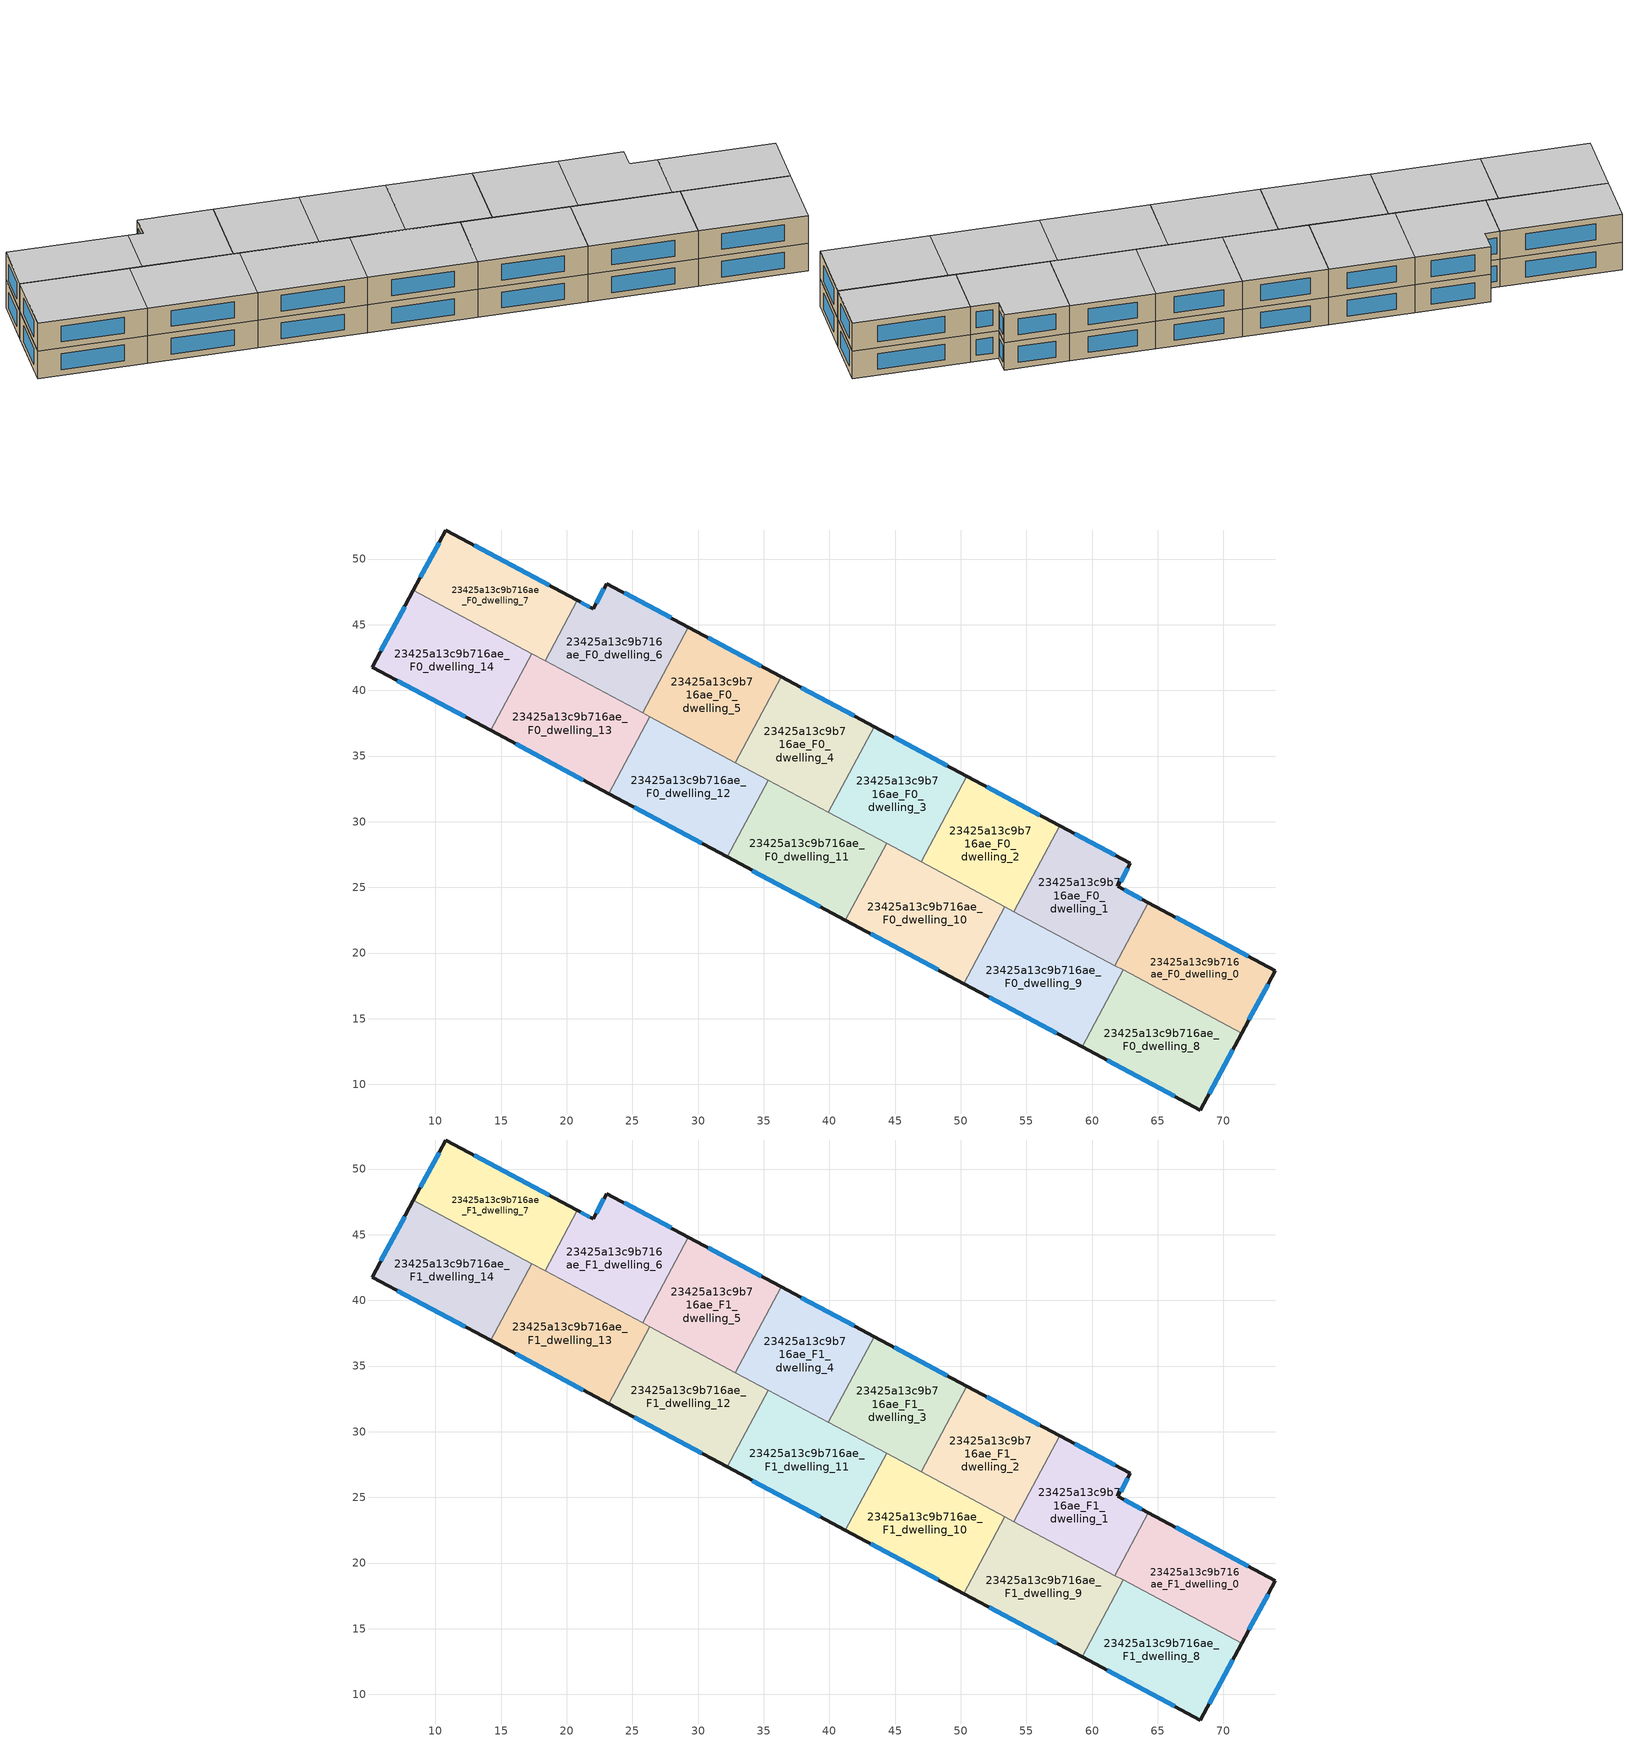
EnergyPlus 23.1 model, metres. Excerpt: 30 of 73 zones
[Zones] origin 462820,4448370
23425a13c9b716ae_F0_dwelling_0
 floor ground (EU_floor_Construction): 73.97,18.66 71.39,13.89 61.74,19.05 64.3,23.82 z0
 wall outside (EU_wall_Construction): 71.39,13.89 73.97,18.66 64.3,23.82 z0:3
 wall to 23425a13c9b716ae_F0_dwelling_1 (EU_wall_Construction): 64.3,23.82 61.74,19.05 z0:3
 wall to 23425a13c9b716ae_F0_dwelling_8 (EU_wall_Construction): 62.37,18.71 71.39,13.89 z0:3
 wall to 23425a13c9b716ae_F0_dwelling_9 (EU_wall_Construction): 61.75,19.05 62.37,18.71 z0:3
 window (EU_Window_Construction): 71.89,19.77 66.37,22.72 / 71.94,14.91 73.41,17.64 z0.64:2.36
23425a13c9b716ae_F0_dwelling_1
 floor ground (EU_floor_Construction): 62.91,26.82 61.97,25.07 64.3,23.82 61.74,19.05 54.05,23.16 57.54,29.69 z0
 wall outside (EU_wall_Construction): 64.3,23.82 61.97,25.07 62.91,26.82 57.54,29.69 z0:3
 wall to 23425a13c9b716ae_F0_dwelling_2 (EU_wall_Construction): 57.54,29.69 54.05,23.16 z0:3
 wall to 23425a13c9b716ae_F0_dwelling_9 (EU_wall_Construction): 54.05,23.16 61.74,19.05 z0:3
 window (EU_Window_Construction): 61.76,27.43 58.69,29.08 / 62.17,25.44 62.71,26.44 / 63.8,24.09 62.47,24.8 z0.64:2.36
23425a13c9b716ae_F0_dwelling_10
 floor ground (EU_floor_Construction): 53.36,23.53 50.23,17.68 41.22,22.5 44.35,28.35 z0
 wall outside (EU_wall_Construction): 41.22,22.5 50.23,17.68 z0:3
 wall to 23425a13c9b716ae_F0_dwelling_9 (EU_wall_Construction): 50.23,17.68 53.36,23.53 z0:3
 wall to 23425a13c9b716ae_F0_dwelling_11 (EU_wall_Construction): 44.35,28.35 41.22,22.5 z0:3
 wall to 23425a13c9b716ae_F0_dwelling_2 (EU_wall_Construction): 53.36,23.53 46.98,26.94 z0:3
 wall to 23425a13c9b716ae_F0_dwelling_3 (EU_wall_Construction): 46.98,26.94 44.35,28.35 z0:3
 window (EU_Window_Construction): 43.15,21.46 48.3,18.71 z0.64:2.36
23425a13c9b716ae_F0_dwelling_11
 floor ground (EU_floor_Construction): 44.35,28.35 41.22,22.5 32.21,27.32 35.34,33.17 z0
 wall outside (EU_wall_Construction): 32.21,27.32 41.22,22.5 z0:3
 wall to 23425a13c9b716ae_F0_dwelling_12 (EU_wall_Construction): 35.34,33.17 32.21,27.32 z0:3
 wall to 23425a13c9b716ae_F0_dwelling_4 (EU_wall_Construction): 39.92,30.72 35.34,33.17 z0:3
 wall to 23425a13c9b716ae_F0_dwelling_3 (EU_wall_Construction): 44.35,28.35 39.92,30.72 z0:3
 window (EU_Window_Construction): 34.14,26.28 39.29,23.53 z0.64:2.36
23425a13c9b716ae_F0_dwelling_12
 floor ground (EU_floor_Construction): 35.34,33.17 32.21,27.32 23.2,32.13 26.33,37.99 z0
 wall outside (EU_wall_Construction): 23.2,32.13 32.21,27.32 z0:3
 wall to 23425a13c9b716ae_F0_dwelling_13 (EU_wall_Construction): 26.33,37.99 23.2,32.13 z0:3
 wall to 23425a13c9b716ae_F0_dwelling_5 (EU_wall_Construction): 32.85,34.5 26.33,37.99 z0:3
 wall to 23425a13c9b716ae_F0_dwelling_4 (EU_wall_Construction): 35.34,33.17 32.85,34.5 z0:3
 window (EU_Window_Construction): 25.13,31.1 30.28,28.35 z0.64:2.36
23425a13c9b716ae_F0_dwelling_13
 floor ground (EU_floor_Construction): 26.33,37.99 23.2,32.13 14.19,36.95 17.32,42.8 z0
 wall outside (EU_wall_Construction): 14.19,36.95 23.2,32.13 z0:3
 wall to 23425a13c9b716ae_F0_dwelling_14 (EU_wall_Construction): 17.32,42.8 14.19,36.95 z0:3
 wall to 23425a13c9b716ae_F0_dwelling_6 (EU_wall_Construction): 25.78,38.28 18.35,42.25 z0:3
 wall to 23425a13c9b716ae_F0_dwelling_5 (EU_wall_Construction): 26.33,37.99 25.78,38.28 z0:3
 wall to 23425a13c9b716ae_F0_dwelling_7 (EU_wall_Construction): 18.35,42.25 17.32,42.8 z0:3
 window (EU_Window_Construction): 16.12,35.92 21.27,33.17 z0.64:2.36
23425a13c9b716ae_F0_dwelling_14
 floor ground (EU_floor_Construction): 17.32,42.8 14.19,36.95 5.17,41.78 8.32,47.62 z0
 wall outside (EU_wall_Construction): 8.32,47.62 5.17,41.78 14.19,36.95 z0:3
 wall to 23425a13c9b716ae_F0_dwelling_7 (EU_wall_Construction): 17.32,42.8 8.32,47.62 z0:3
 window (EU_Window_Construction): 7.1,40.74 12.26,37.99 / 7.65,46.37 5.85,43.03 z0.64:2.36
23425a13c9b716ae_F0_dwelling_2
 floor ground (EU_floor_Construction): 57.54,29.69 54.05,23.16 46.98,26.94 50.48,33.47 z0
 wall outside (EU_wall_Construction): 57.54,29.69 50.48,33.47 z0:3
 wall to 23425a13c9b716ae_F0_dwelling_3 (EU_wall_Construction): 50.48,33.47 46.98,26.94 z0:3
 wall to 23425a13c9b716ae_F0_dwelling_9 (EU_wall_Construction): 53.36,23.53 54.05,23.16 z0:3
 window (EU_Window_Construction): 56.03,30.5 51.99,32.66 z0.64:2.36
23425a13c9b716ae_F0_dwelling_3
 floor ground (EU_floor_Construction): 50.48,33.47 46.98,26.94 39.92,30.72 43.41,37.25 z0
 wall outside (EU_wall_Construction): 50.48,33.47 43.41,37.25 z0:3
 wall to 23425a13c9b716ae_F0_dwelling_4 (EU_wall_Construction): 43.41,37.25 39.92,30.72 z0:3
 window (EU_Window_Construction): 48.96,34.28 44.92,36.44 z0.64:2.36
23425a13c9b716ae_F0_dwelling_4
 floor ground (EU_floor_Construction): 43.41,37.25 39.92,30.72 32.85,34.5 36.34,41.03 z0
 wall outside (EU_wall_Construction): 43.41,37.25 36.34,41.03 z0:3
 wall to 23425a13c9b716ae_F0_dwelling_5 (EU_wall_Construction): 36.34,41.03 32.85,34.5 z0:3
 window (EU_Window_Construction): 41.89,38.06 37.85,40.22 z0.64:2.36
23425a13c9b716ae_F0_dwelling_5
 floor ground (EU_floor_Construction): 36.34,41.03 32.85,34.5 25.78,38.28 29.27,44.81 z0
 wall outside (EU_wall_Construction): 36.34,41.03 29.27,44.81 z0:3
 wall to 23425a13c9b716ae_F0_dwelling_6 (EU_wall_Construction): 29.27,44.81 25.78,38.28 z0:3
 window (EU_Window_Construction): 34.82,41.84 30.78,44 z0.64:2.36
23425a13c9b716ae_F0_dwelling_6
 floor ground (EU_floor_Construction): 29.27,44.81 25.78,38.28 18.35,42.25 20.82,46.85 22.02,46.21 23.05,48.14 z0
 wall outside (EU_wall_Construction): 29.27,44.81 23.05,48.14 22.02,46.21 20.82,46.85 z0:3
 wall to 23425a13c9b716ae_F0_dwelling_7 (EU_wall_Construction): 20.82,46.85 18.35,42.25 z0:3
 window (EU_Window_Construction): 21.76,46.35 21.07,46.72 / 22.83,47.72 22.24,46.62 / 27.94,45.52 24.38,47.42 z0.64:2.36
23425a13c9b716ae_F0_dwelling_7
 floor ground (EU_floor_Construction): 20.82,46.85 18.35,42.25 8.32,47.62 10.8,52.21 z0
 wall outside (EU_wall_Construction): 20.82,46.85 10.8,52.21 8.32,47.62 z0:3
 window (EU_Window_Construction): 10.27,51.23 8.85,48.6 / 18.67,48 12.95,51.07 z0.64:2.36
23425a13c9b716ae_F0_dwelling_8
 floor ground (EU_floor_Construction): 71.39,13.89 68.24,8.04 59.24,12.86 62.37,18.71 z0
 wall outside (EU_wall_Construction): 59.24,12.86 68.24,8.04 71.39,13.89 z0:3
 wall to 23425a13c9b716ae_F0_dwelling_9 (EU_wall_Construction): 62.37,18.71 59.24,12.86 z0:3
 window (EU_Window_Construction): 68.92,9.3 70.72,12.64 / 61.17,11.83 66.32,9.08 z0.64:2.36
23425a13c9b716ae_F0_dwelling_9
 floor ground (EU_floor_Construction): 62.37,18.71 59.24,12.86 50.23,17.68 53.36,23.53 z0
 wall outside (EU_wall_Construction): 50.23,17.68 59.24,12.86 z0:3
 window (EU_Window_Construction): 52.16,16.65 57.31,13.89 z0.64:2.36
23425a13c9b716ae_F1_dwelling_0
 floor to 23425a13c9b716ae_F0_dwelling_0 (EU_floor_Construction): 73.97,18.66 71.39,13.89 61.74,19.05 64.3,23.82 z3
 wall outside (EU_wall_Construction): 71.39,13.89 73.97,18.66 64.3,23.82 z3:6
 wall to 23425a13c9b716ae_F1_dwelling_1 (EU_wall_Construction): 64.3,23.82 61.74,19.05 z3:6
 wall to 23425a13c9b716ae_F1_dwelling_8 (EU_wall_Construction): 62.37,18.71 71.39,13.89 z3:6
 wall to 23425a13c9b716ae_F1_dwelling_9 (EU_wall_Construction): 61.75,19.05 62.37,18.71 z3:6
 window (EU_Window_Construction): 71.89,19.77 66.37,22.72 / 71.94,14.91 73.41,17.64 z3.64:5.36
 ceiling to 23425a13c9b716ae_F2_dwelling_0 (EU_floor_Construction): 71.39,13.89 73.97,18.66 64.3,23.82 61.74,19.05 z6
23425a13c9b716ae_F1_dwelling_1
 floor to 23425a13c9b716ae_F0_dwelling_1 (EU_floor_Construction): 62.91,26.82 61.97,25.07 64.3,23.82 61.74,19.05 54.05,23.16 57.54,29.69 z3
 wall outside (EU_wall_Construction): 64.3,23.82 61.97,25.07 62.91,26.82 57.54,29.69 z3:6
 wall to 23425a13c9b716ae_F1_dwelling_2 (EU_wall_Construction): 57.54,29.69 54.05,23.16 z3:6
 wall to 23425a13c9b716ae_F1_dwelling_9 (EU_wall_Construction): 54.05,23.16 61.74,19.05 z3:6
 window (EU_Window_Construction): 61.76,27.43 58.69,29.08 / 62.17,25.44 62.71,26.44 / 63.8,24.09 62.47,24.8 z3.64:5.36
 ceiling to 23425a13c9b716ae_F2_dwelling_1 (EU_floor_Construction): 61.74,19.05 64.3,23.82 61.97,25.07 62.91,26.82 57.54,29.69 54.05,23.16 z6
23425a13c9b716ae_F1_dwelling_10
 floor to 23425a13c9b716ae_F0_dwelling_10 (EU_floor_Construction): 53.36,23.53 50.23,17.68 41.22,22.5 44.35,28.35 z3
 wall outside (EU_wall_Construction): 41.22,22.5 50.23,17.68 z3:6
 wall to 23425a13c9b716ae_F1_dwelling_9 (EU_wall_Construction): 50.23,17.68 53.36,23.53 z3:6
 wall to 23425a13c9b716ae_F1_dwelling_11 (EU_wall_Construction): 44.35,28.35 41.22,22.5 z3:6
 wall to 23425a13c9b716ae_F1_dwelling_2 (EU_wall_Construction): 53.36,23.53 46.98,26.94 z3:6
 wall to 23425a13c9b716ae_F1_dwelling_3 (EU_wall_Construction): 46.98,26.94 44.35,28.35 z3:6
 window (EU_Window_Construction): 43.15,21.46 48.3,18.71 z3.64:5.36
 ceiling to 23425a13c9b716ae_F2_dwelling_10 (EU_floor_Construction): 50.23,17.68 53.36,23.53 44.35,28.35 41.22,22.5 z6
23425a13c9b716ae_F1_dwelling_11
 floor to 23425a13c9b716ae_F0_dwelling_11 (EU_floor_Construction): 44.35,28.35 41.22,22.5 32.21,27.32 35.34,33.17 z3
 wall outside (EU_wall_Construction): 32.21,27.32 41.22,22.5 z3:6
 wall to 23425a13c9b716ae_F1_dwelling_12 (EU_wall_Construction): 35.34,33.17 32.21,27.32 z3:6
 wall to 23425a13c9b716ae_F1_dwelling_4 (EU_wall_Construction): 39.92,30.72 35.34,33.17 z3:6
 wall to 23425a13c9b716ae_F1_dwelling_3 (EU_wall_Construction): 44.35,28.35 39.92,30.72 z3:6
 window (EU_Window_Construction): 34.14,26.28 39.29,23.53 z3.64:5.36
 ceiling to 23425a13c9b716ae_F2_dwelling_11 (EU_floor_Construction): 41.22,22.5 44.35,28.35 35.34,33.17 32.21,27.32 z6
23425a13c9b716ae_F1_dwelling_12
 floor to 23425a13c9b716ae_F0_dwelling_12 (EU_floor_Construction): 35.34,33.17 32.21,27.32 23.2,32.13 26.33,37.99 z3
 wall outside (EU_wall_Construction): 23.2,32.13 32.21,27.32 z3:6
 wall to 23425a13c9b716ae_F1_dwelling_13 (EU_wall_Construction): 26.33,37.99 23.2,32.13 z3:6
 wall to 23425a13c9b716ae_F1_dwelling_5 (EU_wall_Construction): 32.85,34.5 26.33,37.99 z3:6
 wall to 23425a13c9b716ae_F1_dwelling_4 (EU_wall_Construction): 35.34,33.17 32.85,34.5 z3:6
 window (EU_Window_Construction): 25.13,31.1 30.28,28.35 z3.64:5.36
 ceiling to 23425a13c9b716ae_F2_dwelling_12 (EU_floor_Construction): 32.21,27.32 35.34,33.17 26.33,37.99 23.2,32.13 z6
23425a13c9b716ae_F1_dwelling_13
 floor to 23425a13c9b716ae_F0_dwelling_13 (EU_floor_Construction): 26.33,37.99 23.2,32.13 14.19,36.95 17.32,42.8 z3
 wall outside (EU_wall_Construction): 14.19,36.95 23.2,32.13 z3:6
 wall to 23425a13c9b716ae_F1_dwelling_14 (EU_wall_Construction): 17.32,42.8 14.19,36.95 z3:6
 wall to 23425a13c9b716ae_F1_dwelling_6 (EU_wall_Construction): 25.78,38.28 18.35,42.25 z3:6
 wall to 23425a13c9b716ae_F1_dwelling_5 (EU_wall_Construction): 26.33,37.99 25.78,38.28 z3:6
 wall to 23425a13c9b716ae_F1_dwelling_7 (EU_wall_Construction): 18.35,42.25 17.32,42.8 z3:6
 window (EU_Window_Construction): 16.12,35.92 21.27,33.17 z3.64:5.36
 ceiling to 23425a13c9b716ae_F2_dwelling_13 (EU_floor_Construction): 23.2,32.13 26.33,37.99 17.32,42.8 14.19,36.95 z6
23425a13c9b716ae_F1_dwelling_14
 floor to 23425a13c9b716ae_F0_dwelling_14 (EU_floor_Construction): 17.32,42.8 14.19,36.95 5.17,41.78 8.32,47.62 z3
 wall outside (EU_wall_Construction): 8.32,47.62 5.17,41.78 14.19,36.95 z3:6
 wall to 23425a13c9b716ae_F1_dwelling_7 (EU_wall_Construction): 17.32,42.8 8.32,47.62 z3:6
 window (EU_Window_Construction): 7.1,40.74 12.26,37.99 / 7.65,46.37 5.85,43.03 z3.64:5.36
 ceiling to 23425a13c9b716ae_F2_dwelling_14 (EU_floor_Construction): 14.19,36.95 17.32,42.8 8.32,47.62 5.17,41.78 z6
23425a13c9b716ae_F1_dwelling_2
 floor to 23425a13c9b716ae_F0_dwelling_2 (EU_floor_Construction): 57.54,29.69 54.05,23.16 46.98,26.94 50.48,33.47 z3
 wall outside (EU_wall_Construction): 57.54,29.69 50.48,33.47 z3:6
 wall to 23425a13c9b716ae_F1_dwelling_3 (EU_wall_Construction): 50.48,33.47 46.98,26.94 z3:6
 wall to 23425a13c9b716ae_F1_dwelling_9 (EU_wall_Construction): 53.36,23.53 54.05,23.16 z3:6
 window (EU_Window_Construction): 56.03,30.5 51.99,32.66 z3.64:5.36
 ceiling to 23425a13c9b716ae_F2_dwelling_2 (EU_floor_Construction): 54.05,23.16 57.54,29.69 50.48,33.47 46.98,26.94 z6
23425a13c9b716ae_F1_dwelling_3
 floor to 23425a13c9b716ae_F0_dwelling_3 (EU_floor_Construction): 50.48,33.47 46.98,26.94 39.92,30.72 43.41,37.25 z3
 wall outside (EU_wall_Construction): 50.48,33.47 43.41,37.25 z3:6
 wall to 23425a13c9b716ae_F1_dwelling_4 (EU_wall_Construction): 43.41,37.25 39.92,30.72 z3:6
 window (EU_Window_Construction): 48.96,34.28 44.92,36.44 z3.64:5.36
 ceiling to 23425a13c9b716ae_F2_dwelling_3 (EU_floor_Construction): 46.98,26.94 50.48,33.47 43.41,37.25 39.92,30.72 z6
23425a13c9b716ae_F1_dwelling_4
 floor to 23425a13c9b716ae_F0_dwelling_4 (EU_floor_Construction): 43.41,37.25 39.92,30.72 32.85,34.5 36.34,41.03 z3
 wall outside (EU_wall_Construction): 43.41,37.25 36.34,41.03 z3:6
 wall to 23425a13c9b716ae_F1_dwelling_5 (EU_wall_Construction): 36.34,41.03 32.85,34.5 z3:6
 window (EU_Window_Construction): 41.89,38.06 37.85,40.22 z3.64:5.36
 ceiling to 23425a13c9b716ae_F2_dwelling_4 (EU_floor_Construction): 39.92,30.72 43.41,37.25 36.34,41.03 32.85,34.5 z6
23425a13c9b716ae_F1_dwelling_5
 floor to 23425a13c9b716ae_F0_dwelling_5 (EU_floor_Construction): 36.34,41.03 32.85,34.5 25.78,38.28 29.27,44.81 z3
 wall outside (EU_wall_Construction): 36.34,41.03 29.27,44.81 z3:6
 wall to 23425a13c9b716ae_F1_dwelling_6 (EU_wall_Construction): 29.27,44.81 25.78,38.28 z3:6
 window (EU_Window_Construction): 34.82,41.84 30.78,44 z3.64:5.36
 ceiling to 23425a13c9b716ae_F2_dwelling_5 (EU_floor_Construction): 32.85,34.5 36.34,41.03 29.27,44.81 25.78,38.28 z6
23425a13c9b716ae_F1_dwelling_6
 floor to 23425a13c9b716ae_F0_dwelling_6 (EU_floor_Construction): 29.27,44.81 25.78,38.28 18.35,42.25 20.82,46.85 22.02,46.21 23.05,48.14 z3
 wall outside (EU_wall_Construction): 29.27,44.81 23.05,48.14 22.02,46.21 20.82,46.85 z3:6
 wall to 23425a13c9b716ae_F1_dwelling_7 (EU_wall_Construction): 20.82,46.85 18.35,42.25 z3:6
 window (EU_Window_Construction): 21.76,46.35 21.07,46.72 / 22.83,47.72 22.24,46.62 / 27.94,45.52 24.38,47.42 z3.64:5.36
 ceiling to 23425a13c9b716ae_F2_dwelling_6 (EU_floor_Construction): 25.78,38.28 29.27,44.81 23.05,48.14 22.02,46.21 20.82,46.85 18.35,42.25 z6
23425a13c9b716ae_F1_dwelling_7
 floor to 23425a13c9b716ae_F0_dwelling_7 (EU_floor_Construction): 20.82,46.85 18.35,42.25 8.32,47.62 10.8,52.21 z3
 wall outside (EU_wall_Construction): 20.82,46.85 10.8,52.21 8.32,47.62 z3:6
 window (EU_Window_Construction): 10.27,51.23 8.85,48.6 / 18.67,48 12.95,51.07 z3.64:5.36
 ceiling to 23425a13c9b716ae_F2_dwelling_7 (EU_floor_Construction): 18.35,42.25 20.82,46.85 10.8,52.21 8.32,47.62 z6
23425a13c9b716ae_F1_dwelling_8
 floor to 23425a13c9b716ae_F0_dwelling_8 (EU_floor_Construction): 71.39,13.89 68.24,8.04 59.24,12.86 62.37,18.71 z3
 wall outside (EU_wall_Construction): 59.24,12.86 68.24,8.04 71.39,13.89 z3:6
 wall to 23425a13c9b716ae_F1_dwelling_9 (EU_wall_Construction): 62.37,18.71 59.24,12.86 z3:6
 window (EU_Window_Construction): 68.92,9.3 70.72,12.64 / 61.17,11.83 66.32,9.08 z3.64:5.36
 ceiling to 23425a13c9b716ae_F2_dwelling_8 (EU_floor_Construction): 68.24,8.04 71.39,13.89 62.37,18.71 59.24,12.86 z6
23425a13c9b716ae_F1_dwelling_9
 floor to 23425a13c9b716ae_F0_dwelling_9 (EU_floor_Construction): 62.37,18.71 59.24,12.86 50.23,17.68 53.36,23.53 z3
 wall outside (EU_wall_Construction): 50.23,17.68 59.24,12.86 z3:6
 window (EU_Window_Construction): 52.16,16.65 57.31,13.89 z3.64:5.36
 ceiling to 23425a13c9b716ae_F2_dwelling_9 (EU_floor_Construction): 59.24,12.86 62.37,18.71 53.36,23.53 50.23,17.68 z6
[Building]
EU S2 Campaign: North Axis=0; Terrain=City; Solar Distribution=FullExterior
[Site:Location]
Yerevan-Zvartnots.Intl.AP: Latitude=40.15; Longitude=44.383; Time Zone=4; Elevation=854
[SizingPeriod:WeatherFileDays]
AnnualSizingPeriod: Begin Month=1; Begin Day of Month=1; End Month=12; End Day of Month=31; Day of Week for Start Day=Monday; Use Weather File Daylight Saving Period=No; Use Weather File Rain and Snow Indicators=No
[MATERIAL]
EU_InternalMass_Material: Roughness=MediumRough; Thickness=0.1; Conductivity=1; Density=1800; Specific Heat=900; Thermal Absorptance=0.9; Solar Absorptance=0.7; Visible Absorptance=0.7
[MATERIAL:NOMASS] Roughness=MediumRough; Thermal Absorptance=0.9; Solar Absorptance=0.7; Visible Absorptance=0.7
Name | Thermal Resistance
EU_wall_NoMass | 1.05043
EU_floor_NoMass | 0.478065
[WINDOWMATERIAL:SIMPLEGLAZINGSYSTEM]
EU_Window_SimpleGlazing: UFactor=2.5566; Solar Heat Gain Coefficient=0.75; Visible Transmittance=0.75
[CONSTRUCTION]
EU_wall_Construction: EU_wall_NoMass
EU_floor_Construction: EU_floor_NoMass
EU_Window_Construction: EU_Window_SimpleGlazing
EU_InternalMass_Construction: EU_InternalMass_Material
[ZONE] Type=1; Multiplier=1; Ceiling Height=autocalculate; Floor Area=autocalculate; Part of Total Floor Area=Yes
Name | Volume
23425a13c9b716ae_F0_dwelling_0; 23425a13c9b716ae_F1_dwelling_0 | 178.02
23425a13c9b716ae_F0_dwelling_1; 23425a13c9b716ae_F1_dwelling_1 | 178.022
23425a13c9b716ae_F0_dwelling_10; 23425a13c9b716ae_F1_dwelling_10 | 203.457
23425a13c9b716ae_F0_dwelling_11; 23425a13c9b716ae_F1_dwelling_11 | 203.455
23425a13c9b716ae_F0_dwelling_12; 23425a13c9b716ae_F1_dwelling_12 | 203.446
23425a13c9b716ae_F0_dwelling_13; 23425a13c9b716ae_F1_dwelling_13; 23425a13c9b716ae_F0_dwelling_9; 23425a13c9b716ae_F1_dwelling_9 | 203.439
23425a13c9b716ae_F0_dwelling_14; 23425a13c9b716ae_F1_dwelling_14 | 203.432
23425a13c9b716ae_F0_dwelling_2; 23425a13c9b716ae_F1_dwelling_2 | 178.04
23425a13c9b716ae_F0_dwelling_3; 23425a13c9b716ae_F1_dwelling_3 | 178.039
23425a13c9b716ae_F0_dwelling_4; 23425a13c9b716ae_F1_dwelling_4; 23425a13c9b716ae_F0_dwelling_5; 23425a13c9b716ae_F1_dwelling_5 | 178.027
23425a13c9b716ae_F0_dwelling_6; 23425a13c9b716ae_F1_dwelling_6 | 178.029
23425a13c9b716ae_F0_dwelling_7; 23425a13c9b716ae_F1_dwelling_7 | 178.026
23425a13c9b716ae_F0_dwelling_8; 23425a13c9b716ae_F1_dwelling_8 | 203.423
[INTERNALMASS] Construction=EU_InternalMass_Construction
Name | Zone or ZoneList | Surface Area
23425a13c9b716ae_F0_dwelling_0_EU_InternalMass | 23425a13c9b716ae_F0_dwelling_0 | 59.34
23425a13c9b716ae_F0_dwelling_1_EU_InternalMass | 23425a13c9b716ae_F0_dwelling_1 | 59.3409
23425a13c9b716ae_F0_dwelling_2_EU_InternalMass | 23425a13c9b716ae_F0_dwelling_2 | 59.3467
23425a13c9b716ae_F0_dwelling_3_EU_InternalMass | 23425a13c9b716ae_F0_dwelling_3 | 59.3463
23425a13c9b716ae_F0_dwelling_4_EU_InternalMass | 23425a13c9b716ae_F0_dwelling_4 | 59.3424
23425a13c9b716ae_F0_dwelling_5_EU_InternalMass | 23425a13c9b716ae_F0_dwelling_5 | 59.3424
23425a13c9b716ae_F0_dwelling_6_EU_InternalMass | 23425a13c9b716ae_F0_dwelling_6 | 59.3433
23425a13c9b716ae_F0_dwelling_7_EU_InternalMass | 23425a13c9b716ae_F0_dwelling_7 | 59.342
23425a13c9b716ae_F0_dwelling_8_EU_InternalMass | 23425a13c9b716ae_F0_dwelling_8 | 67.8078
23425a13c9b716ae_F0_dwelling_9_EU_InternalMass | 23425a13c9b716ae_F0_dwelling_9 | 67.8129
23425a13c9b716ae_F0_dwelling_10_EU_InternalMass | 23425a13c9b716ae_F0_dwelling_10 | 67.819
23425a13c9b716ae_F0_dwelling_11_EU_InternalMass | 23425a13c9b716ae_F0_dwelling_11 | 67.8183
23425a13c9b716ae_F0_dwelling_12_EU_InternalMass | 23425a13c9b716ae_F0_dwelling_12 | 67.8153
23425a13c9b716ae_F0_dwelling_13_EU_InternalMass | 23425a13c9b716ae_F0_dwelling_13 | 67.8129
23425a13c9b716ae_F0_dwelling_14_EU_InternalMass | 23425a13c9b716ae_F0_dwelling_14 | 67.8107
23425a13c9b716ae_F1_dwelling_0_EU_InternalMass | 23425a13c9b716ae_F1_dwelling_0 | 59.34
23425a13c9b716ae_F1_dwelling_1_EU_InternalMass | 23425a13c9b716ae_F1_dwelling_1 | 59.3409
23425a13c9b716ae_F1_dwelling_2_EU_InternalMass | 23425a13c9b716ae_F1_dwelling_2 | 59.3467
23425a13c9b716ae_F1_dwelling_3_EU_InternalMass | 23425a13c9b716ae_F1_dwelling_3 | 59.3463
23425a13c9b716ae_F1_dwelling_4_EU_InternalMass | 23425a13c9b716ae_F1_dwelling_4 | 59.3424
23425a13c9b716ae_F1_dwelling_5_EU_InternalMass | 23425a13c9b716ae_F1_dwelling_5 | 59.3424
23425a13c9b716ae_F1_dwelling_6_EU_InternalMass | 23425a13c9b716ae_F1_dwelling_6 | 59.3433
23425a13c9b716ae_F1_dwelling_7_EU_InternalMass | 23425a13c9b716ae_F1_dwelling_7 | 59.342
23425a13c9b716ae_F1_dwelling_8_EU_InternalMass | 23425a13c9b716ae_F1_dwelling_8 | 67.8078
23425a13c9b716ae_F1_dwelling_9_EU_InternalMass | 23425a13c9b716ae_F1_dwelling_9 | 67.8129
23425a13c9b716ae_F1_dwelling_10_EU_InternalMass | 23425a13c9b716ae_F1_dwelling_10 | 67.819
23425a13c9b716ae_F1_dwelling_11_EU_InternalMass | 23425a13c9b716ae_F1_dwelling_11 | 67.8183
23425a13c9b716ae_F1_dwelling_12_EU_InternalMass | 23425a13c9b716ae_F1_dwelling_12 | 67.8153
23425a13c9b716ae_F1_dwelling_13_EU_InternalMass | 23425a13c9b716ae_F1_dwelling_13 | 67.8129
23425a13c9b716ae_F1_dwelling_14_EU_InternalMass | 23425a13c9b716ae_F1_dwelling_14 | 67.8107
[OTHEREQUIPMENT] Fuel Type=Electricity; Design Level Calculation Method=Watts/Area; Power per Zone Floor Area=1; Fraction Latent=0; Fraction Radiant=0; Fraction Lost=0; Carbon Dioxide Generation Rate=0; EndUse Subcategory=EU_Step8_InternalGains
Name | Zone or ZoneList or Space or SpaceList | Schedule
EU_Step8_InternalGain_23425a13c9b716ae_F0_dwelling_0_f000 | 23425a13c9b716ae_F0_dwelling_0 | EU_Step8_GainSchedule_23425a13c9b716ae_F0_dwelling_0_f000
EU_Step8_InternalGain_23425a13c9b716ae_F0_dwelling_1_f000 | 23425a13c9b716ae_F0_dwelling_1 | EU_Step8_GainSchedule_23425a13c9b716ae_F0_dwelling_1_f000
EU_Step8_InternalGain_23425a13c9b716ae_F0_dwelling_2_f000 | 23425a13c9b716ae_F0_dwelling_2 | EU_Step8_GainSchedule_23425a13c9b716ae_F0_dwelling_2_f000
EU_Step8_InternalGain_23425a13c9b716ae_F0_dwelling_3_f000 | 23425a13c9b716ae_F0_dwelling_3 | EU_Step8_GainSchedule_23425a13c9b716ae_F0_dwelling_3_f000
EU_Step8_InternalGain_23425a13c9b716ae_F0_dwelling_4_f000 | 23425a13c9b716ae_F0_dwelling_4 | EU_Step8_GainSchedule_23425a13c9b716ae_F0_dwelling_4_f000
EU_Step8_InternalGain_23425a13c9b716ae_F0_dwelling_5_f000 | 23425a13c9b716ae_F0_dwelling_5 | EU_Step8_GainSchedule_23425a13c9b716ae_F0_dwelling_5_f000
EU_Step8_InternalGain_23425a13c9b716ae_F0_dwelling_6_f000 | 23425a13c9b716ae_F0_dwelling_6 | EU_Step8_GainSchedule_23425a13c9b716ae_F0_dwelling_6_f000
EU_Step8_InternalGain_23425a13c9b716ae_F0_dwelling_7_f000 | 23425a13c9b716ae_F0_dwelling_7 | EU_Step8_GainSchedule_23425a13c9b716ae_F0_dwelling_7_f000
EU_Step8_InternalGain_23425a13c9b716ae_F0_dwelling_8_f000 | 23425a13c9b716ae_F0_dwelling_8 | EU_Step8_GainSchedule_23425a13c9b716ae_F0_dwelling_8_f000
EU_Step8_InternalGain_23425a13c9b716ae_F0_dwelling_9_f000 | 23425a13c9b716ae_F0_dwelling_9 | EU_Step8_GainSchedule_23425a13c9b716ae_F0_dwelling_9_f000
EU_Step8_InternalGain_23425a13c9b716ae_F0_dwelling_10_f000 | 23425a13c9b716ae_F0_dwelling_10 | EU_Step8_GainSchedule_23425a13c9b716ae_F0_dwelling_10_f000
EU_Step8_InternalGain_23425a13c9b716ae_F0_dwelling_11_f000 | 23425a13c9b716ae_F0_dwelling_11 | EU_Step8_GainSchedule_23425a13c9b716ae_F0_dwelling_11_f000
EU_Step8_InternalGain_23425a13c9b716ae_F0_dwelling_12_f000 | 23425a13c9b716ae_F0_dwelling_12 | EU_Step8_GainSchedule_23425a13c9b716ae_F0_dwelling_12_f000
EU_Step8_InternalGain_23425a13c9b716ae_F0_dwelling_13_f000 | 23425a13c9b716ae_F0_dwelling_13 | EU_Step8_GainSchedule_23425a13c9b716ae_F0_dwelling_13_f000
EU_Step8_InternalGain_23425a13c9b716ae_F0_dwelling_14_f000 | 23425a13c9b716ae_F0_dwelling_14 | EU_Step8_GainSchedule_23425a13c9b716ae_F0_dwelling_14_f000
EU_Step8_InternalGain_23425a13c9b716ae_F1_dwelling_0_f000 | 23425a13c9b716ae_F1_dwelling_0 | EU_Step8_GainSchedule_23425a13c9b716ae_F1_dwelling_0_f000
EU_Step8_InternalGain_23425a13c9b716ae_F1_dwelling_1_f000 | 23425a13c9b716ae_F1_dwelling_1 | EU_Step8_GainSchedule_23425a13c9b716ae_F1_dwelling_1_f000
EU_Step8_InternalGain_23425a13c9b716ae_F1_dwelling_2_f000 | 23425a13c9b716ae_F1_dwelling_2 | EU_Step8_GainSchedule_23425a13c9b716ae_F1_dwelling_2_f000
EU_Step8_InternalGain_23425a13c9b716ae_F1_dwelling_3_f000 | 23425a13c9b716ae_F1_dwelling_3 | EU_Step8_GainSchedule_23425a13c9b716ae_F1_dwelling_3_f000
EU_Step8_InternalGain_23425a13c9b716ae_F1_dwelling_4_f000 | 23425a13c9b716ae_F1_dwelling_4 | EU_Step8_GainSchedule_23425a13c9b716ae_F1_dwelling_4_f000
EU_Step8_InternalGain_23425a13c9b716ae_F1_dwelling_5_f000 | 23425a13c9b716ae_F1_dwelling_5 | EU_Step8_GainSchedule_23425a13c9b716ae_F1_dwelling_5_f000
EU_Step8_InternalGain_23425a13c9b716ae_F1_dwelling_6_f000 | 23425a13c9b716ae_F1_dwelling_6 | EU_Step8_GainSchedule_23425a13c9b716ae_F1_dwelling_6_f000
EU_Step8_InternalGain_23425a13c9b716ae_F1_dwelling_7_f000 | 23425a13c9b716ae_F1_dwelling_7 | EU_Step8_GainSchedule_23425a13c9b716ae_F1_dwelling_7_f000
EU_Step8_InternalGain_23425a13c9b716ae_F1_dwelling_8_f000 | 23425a13c9b716ae_F1_dwelling_8 | EU_Step8_GainSchedule_23425a13c9b716ae_F1_dwelling_8_f000
EU_Step8_InternalGain_23425a13c9b716ae_F1_dwelling_9_f000 | 23425a13c9b716ae_F1_dwelling_9 | EU_Step8_GainSchedule_23425a13c9b716ae_F1_dwelling_9_f000
EU_Step8_InternalGain_23425a13c9b716ae_F1_dwelling_10_f000 | 23425a13c9b716ae_F1_dwelling_10 | EU_Step8_GainSchedule_23425a13c9b716ae_F1_dwelling_10_f000
EU_Step8_InternalGain_23425a13c9b716ae_F1_dwelling_11_f000 | 23425a13c9b716ae_F1_dwelling_11 | EU_Step8_GainSchedule_23425a13c9b716ae_F1_dwelling_11_f000
EU_Step8_InternalGain_23425a13c9b716ae_F1_dwelling_12_f000 | 23425a13c9b716ae_F1_dwelling_12 | EU_Step8_GainSchedule_23425a13c9b716ae_F1_dwelling_12_f000
EU_Step8_InternalGain_23425a13c9b716ae_F1_dwelling_13_f000 | 23425a13c9b716ae_F1_dwelling_13 | EU_Step8_GainSchedule_23425a13c9b716ae_F1_dwelling_13_f000
EU_Step8_InternalGain_23425a13c9b716ae_F1_dwelling_14_f000 | 23425a13c9b716ae_F1_dwelling_14 | EU_Step8_GainSchedule_23425a13c9b716ae_F1_dwelling_14_f000
[ZONEVENTILATION:DESIGNFLOWRATE] Schedule=EU_AlwaysOn; Design Flow Rate Calculation Method=AirChanges/Hour; Air Changes per Hour=0.557805; Ventilation Type=Natural; Fan Pressure Rise=0; Fan Total Efficiency=1; Constant Term Coefficient=1; Temperature Term Coefficient=0; Velocity Term Coefficient=0; Velocity Squared Term Coefficient=0; Minimum Indoor Temperature=-100; Maximum Indoor Temperature=100; Delta Temperature=-100; Minimum Outdoor Temperature=-100; Maximum Outdoor Temperature=100; Maximum Wind Speed=40
Name | Zone or ZoneList or Space or SpaceList
EU_ConstantAir_23425a13c9b716ae_F0_dwelling_0 | 23425a13c9b716ae_F0_dwelling_0
EU_ConstantAir_23425a13c9b716ae_F0_dwelling_1 | 23425a13c9b716ae_F0_dwelling_1
EU_ConstantAir_23425a13c9b716ae_F0_dwelling_2 | 23425a13c9b716ae_F0_dwelling_2
EU_ConstantAir_23425a13c9b716ae_F0_dwelling_3 | 23425a13c9b716ae_F0_dwelling_3
EU_ConstantAir_23425a13c9b716ae_F0_dwelling_4 | 23425a13c9b716ae_F0_dwelling_4
EU_ConstantAir_23425a13c9b716ae_F0_dwelling_5 | 23425a13c9b716ae_F0_dwelling_5
EU_ConstantAir_23425a13c9b716ae_F0_dwelling_6 | 23425a13c9b716ae_F0_dwelling_6
EU_ConstantAir_23425a13c9b716ae_F0_dwelling_7 | 23425a13c9b716ae_F0_dwelling_7
EU_ConstantAir_23425a13c9b716ae_F0_dwelling_8 | 23425a13c9b716ae_F0_dwelling_8
EU_ConstantAir_23425a13c9b716ae_F0_dwelling_9 | 23425a13c9b716ae_F0_dwelling_9
EU_ConstantAir_23425a13c9b716ae_F0_dwelling_10 | 23425a13c9b716ae_F0_dwelling_10
EU_ConstantAir_23425a13c9b716ae_F0_dwelling_11 | 23425a13c9b716ae_F0_dwelling_11
EU_ConstantAir_23425a13c9b716ae_F0_dwelling_12 | 23425a13c9b716ae_F0_dwelling_12
EU_ConstantAir_23425a13c9b716ae_F0_dwelling_13 | 23425a13c9b716ae_F0_dwelling_13
EU_ConstantAir_23425a13c9b716ae_F0_dwelling_14 | 23425a13c9b716ae_F0_dwelling_14
EU_ConstantAir_23425a13c9b716ae_F1_dwelling_0 | 23425a13c9b716ae_F1_dwelling_0
EU_ConstantAir_23425a13c9b716ae_F1_dwelling_1 | 23425a13c9b716ae_F1_dwelling_1
EU_ConstantAir_23425a13c9b716ae_F1_dwelling_2 | 23425a13c9b716ae_F1_dwelling_2
EU_ConstantAir_23425a13c9b716ae_F1_dwelling_3 | 23425a13c9b716ae_F1_dwelling_3
EU_ConstantAir_23425a13c9b716ae_F1_dwelling_4 | 23425a13c9b716ae_F1_dwelling_4
EU_ConstantAir_23425a13c9b716ae_F1_dwelling_5 | 23425a13c9b716ae_F1_dwelling_5
EU_ConstantAir_23425a13c9b716ae_F1_dwelling_6 | 23425a13c9b716ae_F1_dwelling_6
EU_ConstantAir_23425a13c9b716ae_F1_dwelling_7 | 23425a13c9b716ae_F1_dwelling_7
EU_ConstantAir_23425a13c9b716ae_F1_dwelling_8 | 23425a13c9b716ae_F1_dwelling_8
EU_ConstantAir_23425a13c9b716ae_F1_dwelling_9 | 23425a13c9b716ae_F1_dwelling_9
EU_ConstantAir_23425a13c9b716ae_F1_dwelling_10 | 23425a13c9b716ae_F1_dwelling_10
EU_ConstantAir_23425a13c9b716ae_F1_dwelling_11 | 23425a13c9b716ae_F1_dwelling_11
EU_ConstantAir_23425a13c9b716ae_F1_dwelling_12 | 23425a13c9b716ae_F1_dwelling_12
EU_ConstantAir_23425a13c9b716ae_F1_dwelling_13 | 23425a13c9b716ae_F1_dwelling_13
EU_ConstantAir_23425a13c9b716ae_F1_dwelling_14 | 23425a13c9b716ae_F1_dwelling_14
[HVACTEMPLATE:THERMOSTAT] Constant Heating Setpoint=20; Constant Cooling Setpoint=50
EU_HeatOnly_23425a13c9b716ae_F0_dwelling_0; EU_HeatOnly_23425a13c9b716ae_F0_dwelling_1; EU_HeatOnly_23425a13c9b716ae_F0_dwelling_2; EU_HeatOnly_23425a13c9b716ae_F0_dwelling_3; EU_HeatOnly_23425a13c9b716ae_F0_dwelling_4; EU_HeatOnly_23425a13c9b716ae_F0_dwelling_5; EU_HeatOnly_23425a13c9b716ae_F0_dwelling_6; EU_HeatOnly_23425a13c9b716ae_F0_dwelling_7; EU_HeatOnly_23425a13c9b716ae_F0_dwelling_8; EU_HeatOnly_23425a13c9b716ae_F0_dwelling_9; EU_HeatOnly_23425a13c9b716ae_F0_dwelling_10; EU_HeatOnly_23425a13c9b716ae_F0_dwelling_11; EU_HeatOnly_23425a13c9b716ae_F0_dwelling_12; EU_HeatOnly_23425a13c9b716ae_F0_dwelling_13; EU_HeatOnly_23425a13c9b716ae_F0_dwelling_14; EU_HeatOnly_23425a13c9b716ae_F1_dwelling_0; EU_HeatOnly_23425a13c9b716ae_F1_dwelling_1; EU_HeatOnly_23425a13c9b716ae_F1_dwelling_2; EU_HeatOnly_23425a13c9b716ae_F1_dwelling_3; EU_HeatOnly_23425a13c9b716ae_F1_dwelling_4; EU_HeatOnly_23425a13c9b716ae_F1_dwelling_5; EU_HeatOnly_23425a13c9b716ae_F1_dwelling_6; EU_HeatOnly_23425a13c9b716ae_F1_dwelling_7; EU_HeatOnly_23425a13c9b716ae_F1_dwelling_8; EU_HeatOnly_23425a13c9b716ae_F1_dwelling_9; EU_HeatOnly_23425a13c9b716ae_F1_dwelling_10; EU_HeatOnly_23425a13c9b716ae_F1_dwelling_11; EU_HeatOnly_23425a13c9b716ae_F1_dwelling_12; EU_HeatOnly_23425a13c9b716ae_F1_dwelling_13; EU_HeatOnly_23425a13c9b716ae_F1_dwelling_14; EU_HeatOnly_23425a13c9b716ae_F2_dwelling_0; EU_HeatOnly_23425a13c9b716ae_F2_dwelling_1; EU_HeatOnly_23425a13c9b716ae_F2_dwelling_2; EU_HeatOnly_23425a13c9b716ae_F2_dwelling_3; EU_HeatOnly_23425a13c9b716ae_F2_dwelling_4; EU_HeatOnly_23425a13c9b716ae_F2_dwelling_5; EU_HeatOnly_23425a13c9b716ae_F2_dwelling_6; EU_HeatOnly_23425a13c9b716ae_F2_dwelling_7; EU_HeatOnly_23425a13c9b716ae_F2_dwelling_8; EU_HeatOnly_23425a13c9b716ae_F2_dwelling_9; EU_HeatOnly_23425a13c9b716ae_F2_dwelling_10; EU_HeatOnly_23425a13c9b716ae_F2_dwelling_11; EU_HeatOnly_23425a13c9b716ae_F2_dwelling_12; EU_HeatOnly_23425a13c9b716ae_F2_dwelling_13; EU_HeatOnly_23425a13c9b716ae_F2_dwelling_14; EU_HeatOnly_23425a13c9b716ae_F3_dwelling_0; EU_HeatOnly_23425a13c9b716ae_F3_dwelling_1; EU_HeatOnly_23425a13c9b716ae_F3_dwelling_2; EU_HeatOnly_23425a13c9b716ae_F3_dwelling_3; EU_HeatOnly_23425a13c9b716ae_F3_dwelling_4; EU_HeatOnly_23425a13c9b716ae_F3_dwelling_5; EU_HeatOnly_23425a13c9b716ae_F3_dwelling_6; EU_HeatOnly_23425a13c9b716ae_F3_dwelling_7; EU_HeatOnly_23425a13c9b716ae_F3_dwelling_8; EU_HeatOnly_23425a13c9b716ae_F3_dwelling_9; EU_HeatOnly_23425a13c9b716ae_F3_dwelling_10; EU_HeatOnly_23425a13c9b716ae_F3_dwelling_11; EU_HeatOnly_23425a13c9b716ae_F3_dwelling_12; EU_HeatOnly_23425a13c9b716ae_F3_dwelling_13; EU_HeatOnly_23425a13c9b716ae_F4_dwelling_0; EU_HeatOnly_23425a13c9b716ae_F4_dwelling_1; EU_HeatOnly_23425a13c9b716ae_F4_dwelling_2; EU_HeatOnly_23425a13c9b716ae_F4_dwelling_3; EU_HeatOnly_23425a13c9b716ae_F4_dwelling_4; EU_HeatOnly_23425a13c9b716ae_F4_dwelling_5; EU_HeatOnly_23425a13c9b716ae_F4_dwelling_6
[HVACTEMPLATE:ZONE:IDEALLOADSAIRSYSTEM] System Availability Schedule=EU_AlwaysOn; Maximum Heating Supply Air Temperature=50; Minimum Cooling Supply Air Temperature=13; Maximum Heating Supply Air Humidity Ratio=0.0156; Minimum Cooling Supply Air Humidity Ratio=0.0077; Heating Limit=NoLimit; Cooling Limit=NoLimit; Heating Availability Schedule=EU_AlwaysOn; Cooling Availability Schedule=EU_CoolingOff; Dehumidification Control Type=ConstantSensibleHeatRatio; Cooling Sensible Heat Ratio=0.7; Dehumidification Setpoint=60; Humidification Control Type=None; Humidification Setpoint=30; Outdoor Air Method=None; Outdoor Air Flow Rate per Person=0.00944; Outdoor Air Flow Rate per Zone Floor Area=0; Outdoor Air Flow Rate per Zone=0; Demand Controlled Ventilation Type=None; Outdoor Air Economizer Type=NoEconomizer; Heat Recovery Type=None; Sensible Heat Recovery Effectiveness=0.7; Latent Heat Recovery Effectiveness=0.65
Name | Template Thermostat
23425a13c9b716ae_F0_dwelling_0 | EU_HeatOnly_23425a13c9b716ae_F0_dwelling_0
23425a13c9b716ae_F0_dwelling_1 | EU_HeatOnly_23425a13c9b716ae_F0_dwelling_1
23425a13c9b716ae_F0_dwelling_2 | EU_HeatOnly_23425a13c9b716ae_F0_dwelling_2
23425a13c9b716ae_F0_dwelling_3 | EU_HeatOnly_23425a13c9b716ae_F0_dwelling_3
23425a13c9b716ae_F0_dwelling_4 | EU_HeatOnly_23425a13c9b716ae_F0_dwelling_4
23425a13c9b716ae_F0_dwelling_5 | EU_HeatOnly_23425a13c9b716ae_F0_dwelling_5
23425a13c9b716ae_F0_dwelling_6 | EU_HeatOnly_23425a13c9b716ae_F0_dwelling_6
23425a13c9b716ae_F0_dwelling_7 | EU_HeatOnly_23425a13c9b716ae_F0_dwelling_7
23425a13c9b716ae_F0_dwelling_8 | EU_HeatOnly_23425a13c9b716ae_F0_dwelling_8
23425a13c9b716ae_F0_dwelling_9 | EU_HeatOnly_23425a13c9b716ae_F0_dwelling_9
23425a13c9b716ae_F0_dwelling_10 | EU_HeatOnly_23425a13c9b716ae_F0_dwelling_10
23425a13c9b716ae_F0_dwelling_11 | EU_HeatOnly_23425a13c9b716ae_F0_dwelling_11
23425a13c9b716ae_F0_dwelling_12 | EU_HeatOnly_23425a13c9b716ae_F0_dwelling_12
23425a13c9b716ae_F0_dwelling_13 | EU_HeatOnly_23425a13c9b716ae_F0_dwelling_13
23425a13c9b716ae_F0_dwelling_14 | EU_HeatOnly_23425a13c9b716ae_F0_dwelling_14
23425a13c9b716ae_F1_dwelling_0 | EU_HeatOnly_23425a13c9b716ae_F1_dwelling_0
23425a13c9b716ae_F1_dwelling_1 | EU_HeatOnly_23425a13c9b716ae_F1_dwelling_1
23425a13c9b716ae_F1_dwelling_2 | EU_HeatOnly_23425a13c9b716ae_F1_dwelling_2
23425a13c9b716ae_F1_dwelling_3 | EU_HeatOnly_23425a13c9b716ae_F1_dwelling_3
23425a13c9b716ae_F1_dwelling_4 | EU_HeatOnly_23425a13c9b716ae_F1_dwelling_4
23425a13c9b716ae_F1_dwelling_5 | EU_HeatOnly_23425a13c9b716ae_F1_dwelling_5
23425a13c9b716ae_F1_dwelling_6 | EU_HeatOnly_23425a13c9b716ae_F1_dwelling_6
23425a13c9b716ae_F1_dwelling_7 | EU_HeatOnly_23425a13c9b716ae_F1_dwelling_7
23425a13c9b716ae_F1_dwelling_8 | EU_HeatOnly_23425a13c9b716ae_F1_dwelling_8
23425a13c9b716ae_F1_dwelling_9 | EU_HeatOnly_23425a13c9b716ae_F1_dwelling_9
23425a13c9b716ae_F1_dwelling_10 | EU_HeatOnly_23425a13c9b716ae_F1_dwelling_10
23425a13c9b716ae_F1_dwelling_11 | EU_HeatOnly_23425a13c9b716ae_F1_dwelling_11
23425a13c9b716ae_F1_dwelling_12 | EU_HeatOnly_23425a13c9b716ae_F1_dwelling_12
23425a13c9b716ae_F1_dwelling_13 | EU_HeatOnly_23425a13c9b716ae_F1_dwelling_13
23425a13c9b716ae_F1_dwelling_14 | EU_HeatOnly_23425a13c9b716ae_F1_dwelling_14
[SIZING:ZONE] Zone Cooling Design Supply Air Temperature Input Method=SupplyAirTemperature; Zone Cooling Design Supply Air Temperature=13; Zone Heating Design Supply Air Temperature Input Method=SupplyAirTemperature; Zone Heating Design Supply Air Temperature=50; Zone Cooling Design Supply Air Humidity Ratio=0.008; Zone Heating Design Supply Air Humidity Ratio=0.008; Cooling Design Air Flow Method=DesignDay; Cooling Design Air Flow Rate=0; Cooling Minimum Air Flow per Zone Floor Area=0.000762; Cooling Minimum Air Flow=0; Cooling Minimum Air Flow Fraction=0.2; Heating Design Air Flow Method=DesignDay; Heating Design Air Flow Rate=0; Heating Maximum Air Flow per Zone Floor Area=0.002032; Heating Maximum Air Flow=0.141576; Heating Maximum Air Flow Fraction=0.3; Account for Dedicated Outdoor Air System=No; Dedicated Outdoor Air System Control Strategy=NeutralSupplyAir; Dedicated Outdoor Air Low Setpoint Temperature for Design=autosize; Dedicated Outdoor Air High Setpoint Temperature for Design=autosize; Zone Load Sizing Method=Sensible Load Only No Latent Load; Zone Latent Cooling Design Supply Air Humidity Ratio Input Method=HumidityRatioDifference; Zone Cooling Design Supply Air Humidity Ratio Difference=0.005; Zone Latent Heating Design Supply Air Humidity Ratio Input Method=HumidityRatioDifference; Zone Humidification Design Supply Air Humidity Ratio Difference=0.005
23425a13c9b716ae_F0_dwelling_0; 23425a13c9b716ae_F0_dwelling_1; 23425a13c9b716ae_F0_dwelling_2; 23425a13c9b716ae_F0_dwelling_3; 23425a13c9b716ae_F0_dwelling_4; 23425a13c9b716ae_F0_dwelling_5; 23425a13c9b716ae_F0_dwelling_6; 23425a13c9b716ae_F0_dwelling_7; 23425a13c9b716ae_F0_dwelling_8; 23425a13c9b716ae_F0_dwelling_9; 23425a13c9b716ae_F0_dwelling_10; 23425a13c9b716ae_F0_dwelling_11; 23425a13c9b716ae_F0_dwelling_12; 23425a13c9b716ae_F0_dwelling_13; 23425a13c9b716ae_F0_dwelling_14; 23425a13c9b716ae_F1_dwelling_0; 23425a13c9b716ae_F1_dwelling_1; 23425a13c9b716ae_F1_dwelling_2; 23425a13c9b716ae_F1_dwelling_3; 23425a13c9b716ae_F1_dwelling_4; 23425a13c9b716ae_F1_dwelling_5; 23425a13c9b716ae_F1_dwelling_6; 23425a13c9b716ae_F1_dwelling_7; 23425a13c9b716ae_F1_dwelling_8; 23425a13c9b716ae_F1_dwelling_9; 23425a13c9b716ae_F1_dwelling_10; 23425a13c9b716ae_F1_dwelling_11; 23425a13c9b716ae_F1_dwelling_12; 23425a13c9b716ae_F1_dwelling_13; 23425a13c9b716ae_F1_dwelling_14
[SCHEDULE:CONSTANT]
Name | Hourly Value
EU_AlwaysOn | 1
EU_CoolingOff | 0
[SCHEDULE:FILE] Column Number=1; Rows to Skip at Top=0; Number of Hours of Data=8760; Column Separator=Comma; Interpolate to Timestep=No; Minutes per Item=60; Adjust Schedule for Daylight Savings=Yes
Name | File
EU_Step8_GainSchedule_23425a13c9b716ae_F0_dwelling_0_f000 | ../../schedules/23425a13c9b716ae/23425a13c9b716ae_F0_dwelling_0_f000_gain.csv
EU_Step8_GainSchedule_23425a13c9b716ae_F0_dwelling_1_f000 | ../../schedules/23425a13c9b716ae/23425a13c9b716ae_F0_dwelling_1_f000_gain.csv
EU_Step8_GainSchedule_23425a13c9b716ae_F0_dwelling_2_f000 | ../../schedules/23425a13c9b716ae/23425a13c9b716ae_F0_dwelling_2_f000_gain.csv
EU_Step8_GainSchedule_23425a13c9b716ae_F0_dwelling_3_f000 | ../../schedules/23425a13c9b716ae/23425a13c9b716ae_F0_dwelling_3_f000_gain.csv
EU_Step8_GainSchedule_23425a13c9b716ae_F0_dwelling_4_f000 | ../../schedules/23425a13c9b716ae/23425a13c9b716ae_F0_dwelling_4_f000_gain.csv
EU_Step8_GainSchedule_23425a13c9b716ae_F0_dwelling_5_f000 | ../../schedules/23425a13c9b716ae/23425a13c9b716ae_F0_dwelling_5_f000_gain.csv
EU_Step8_GainSchedule_23425a13c9b716ae_F0_dwelling_6_f000 | ../../schedules/23425a13c9b716ae/23425a13c9b716ae_F0_dwelling_6_f000_gain.csv
EU_Step8_GainSchedule_23425a13c9b716ae_F0_dwelling_7_f000 | ../../schedules/23425a13c9b716ae/23425a13c9b716ae_F0_dwelling_7_f000_gain.csv
EU_Step8_GainSchedule_23425a13c9b716ae_F0_dwelling_8_f000 | ../../schedules/23425a13c9b716ae/23425a13c9b716ae_F0_dwelling_8_f000_gain.csv
EU_Step8_GainSchedule_23425a13c9b716ae_F0_dwelling_9_f000 | ../../schedules/23425a13c9b716ae/23425a13c9b716ae_F0_dwelling_9_f000_gain.csv
EU_Step8_GainSchedule_23425a13c9b716ae_F0_dwelling_10_f000 | ../../schedules/23425a13c9b716ae/23425a13c9b716ae_F0_dwelling_10_f000_gain.csv
EU_Step8_GainSchedule_23425a13c9b716ae_F0_dwelling_11_f000 | ../../schedules/23425a13c9b716ae/23425a13c9b716ae_F0_dwelling_11_f000_gain.csv
EU_Step8_GainSchedule_23425a13c9b716ae_F0_dwelling_12_f000 | ../../schedules/23425a13c9b716ae/23425a13c9b716ae_F0_dwelling_12_f000_gain.csv
EU_Step8_GainSchedule_23425a13c9b716ae_F0_dwelling_13_f000 | ../../schedules/23425a13c9b716ae/23425a13c9b716ae_F0_dwelling_13_f000_gain.csv
EU_Step8_GainSchedule_23425a13c9b716ae_F0_dwelling_14_f000 | ../../schedules/23425a13c9b716ae/23425a13c9b716ae_F0_dwelling_14_f000_gain.csv
EU_Step8_GainSchedule_23425a13c9b716ae_F1_dwelling_0_f000 | ../../schedules/23425a13c9b716ae/23425a13c9b716ae_F1_dwelling_0_f000_gain.csv
EU_Step8_GainSchedule_23425a13c9b716ae_F1_dwelling_1_f000 | ../../schedules/23425a13c9b716ae/23425a13c9b716ae_F1_dwelling_1_f000_gain.csv
EU_Step8_GainSchedule_23425a13c9b716ae_F1_dwelling_2_f000 | ../../schedules/23425a13c9b716ae/23425a13c9b716ae_F1_dwelling_2_f000_gain.csv
EU_Step8_GainSchedule_23425a13c9b716ae_F1_dwelling_3_f000 | ../../schedules/23425a13c9b716ae/23425a13c9b716ae_F1_dwelling_3_f000_gain.csv
EU_Step8_GainSchedule_23425a13c9b716ae_F1_dwelling_4_f000 | ../../schedules/23425a13c9b716ae/23425a13c9b716ae_F1_dwelling_4_f000_gain.csv
EU_Step8_GainSchedule_23425a13c9b716ae_F1_dwelling_5_f000 | ../../schedules/23425a13c9b716ae/23425a13c9b716ae_F1_dwelling_5_f000_gain.csv
EU_Step8_GainSchedule_23425a13c9b716ae_F1_dwelling_6_f000 | ../../schedules/23425a13c9b716ae/23425a13c9b716ae_F1_dwelling_6_f000_gain.csv
EU_Step8_GainSchedule_23425a13c9b716ae_F1_dwelling_7_f000 | ../../schedules/23425a13c9b716ae/23425a13c9b716ae_F1_dwelling_7_f000_gain.csv
EU_Step8_GainSchedule_23425a13c9b716ae_F1_dwelling_8_f000 | ../../schedules/23425a13c9b716ae/23425a13c9b716ae_F1_dwelling_8_f000_gain.csv
EU_Step8_GainSchedule_23425a13c9b716ae_F1_dwelling_9_f000 | ../../schedules/23425a13c9b716ae/23425a13c9b716ae_F1_dwelling_9_f000_gain.csv
EU_Step8_GainSchedule_23425a13c9b716ae_F1_dwelling_10_f000 | ../../schedules/23425a13c9b716ae/23425a13c9b716ae_F1_dwelling_10_f000_gain.csv
EU_Step8_GainSchedule_23425a13c9b716ae_F1_dwelling_11_f000 | ../../schedules/23425a13c9b716ae/23425a13c9b716ae_F1_dwelling_11_f000_gain.csv
EU_Step8_GainSchedule_23425a13c9b716ae_F1_dwelling_12_f000 | ../../schedules/23425a13c9b716ae/23425a13c9b716ae_F1_dwelling_12_f000_gain.csv
EU_Step8_GainSchedule_23425a13c9b716ae_F1_dwelling_13_f000 | ../../schedules/23425a13c9b716ae/23425a13c9b716ae_F1_dwelling_13_f000_gain.csv
EU_Step8_GainSchedule_23425a13c9b716ae_F1_dwelling_14_f000 | ../../schedules/23425a13c9b716ae/23425a13c9b716ae_F1_dwelling_14_f000_gain.csv
